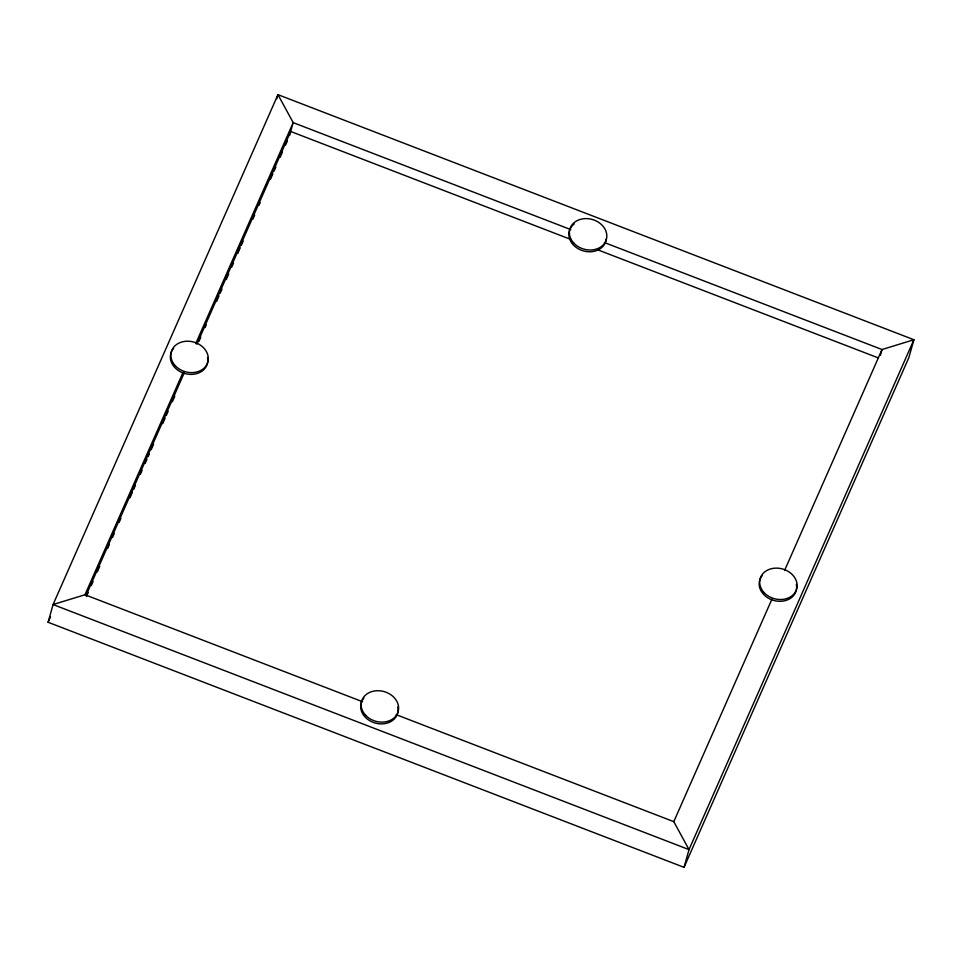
<?xml version="1.0" encoding="UTF-8"?>
<svg xmlns="http://www.w3.org/2000/svg" width="962" height="962" viewBox="0 0 962 962"><rect width="100%" height="100%" fill="white"/><g stroke="black" fill="none" stroke-linecap="round" stroke-linejoin="round"><path stroke-width="1.44" d="M48.1 622.27L53.078 604.545L277.958 94.661L913.9 339.73L908.922 357.455L684.042 867.339L48.1 622.27L50.529 616.774M276.803 98.749L277.958 94.661L293.182 122.619L570.779 229.593M289.574 135.474L293.182 122.619L195.731 343.59M684.042 867.339L689.02 849.614L913.9 339.73L882.022 349.531L604.425 242.568M880.422 355.206L882.022 349.531L784.571 570.502M396.212 714.682L673.797 821.656L689.02 849.614L53.078 604.545L84.969 594.744L183.02 372.402M86.099 595.37L184.163 373.028M196.873 344.216L290.692 131.481L571.091 239.538M86.424 596.572L88.239 592.448M91.27 585.593L93.086 581.469M97.318 571.861L99.747 566.377M107.612 548.532L109.427 544.42M112.458 537.554L114.274 533.441M119.108 522.45L120.923 518.338M130.002 497.751L132.431 492.267M133.634 489.514L135.45 485.401M140.296 474.422L142.111 470.298M145.142 463.443L146.958 459.319M148.16 456.577L149.375 453.836M151.19 449.711L153.607 444.228M162.686 423.641L165.115 418.145M166.318 415.404L168.134 411.291M172.378 401.683L174.795 396.188M199.014 341.294L200.83 337.181M205.062 327.573L206.277 324.819M216.558 301.491L218.987 296.007M220.19 293.254L222.006 289.141M226.25 279.533L228.667 274.05M231.698 267.183L233.513 263.071M237.746 253.463L240.163 247.968M241.378 245.226L243.194 241.101M252.874 219.144L254.689 215.031M258.934 205.423L260.137 202.681M270.43 179.341L272.847 173.857M274.062 171.116L275.878 166.991M280.11 157.383L282.539 151.9M285.57 145.034L287.385 140.921M673.797 821.656L771.861 599.314M597.727 249.807L878.126 357.852M84.969 594.744L362.554 701.719M606.276 238.985A18.975 15.428 15.7 0 1 579.833 249.591A18.975 15.428 15.7 0 1 574.23 223.918M207.491 357.491A18.975 15.428 15.7 0 1 185.185 373.617A18.975 15.428 15.7 0 1 173.629 348.436M397.799 707.01A18.975 15.428 15.7 0 1 375.493 723.123A18.975 15.428 15.7 0 1 363.937 697.955M796.332 584.403A18.975 15.428 15.7 0 1 774.025 600.528A18.975 15.428 15.7 0 1 762.457 575.348M573.857 243.17A18.975 15.428 15.7 0 0 605.759 241.113A18.975 15.428 15.7 0 0 584.68 218.639A18.975 15.428 15.7 0 0 573.857 243.17M175.325 365.776A18.975 15.428 15.7 0 0 207.239 363.72A18.975 15.428 15.7 0 0 186.147 341.245A18.975 15.428 15.7 0 0 175.325 365.776M365.632 715.283A18.975 15.428 15.7 0 0 397.546 713.239A18.975 15.428 15.7 0 0 376.455 690.752A18.975 15.428 15.7 0 0 365.632 715.283M764.165 592.688A18.975 15.428 15.7 0 0 796.067 590.632A18.975 15.428 15.7 0 0 774.987 568.157A18.975 15.428 15.7 0 0 764.165 592.688"/></g></svg>
